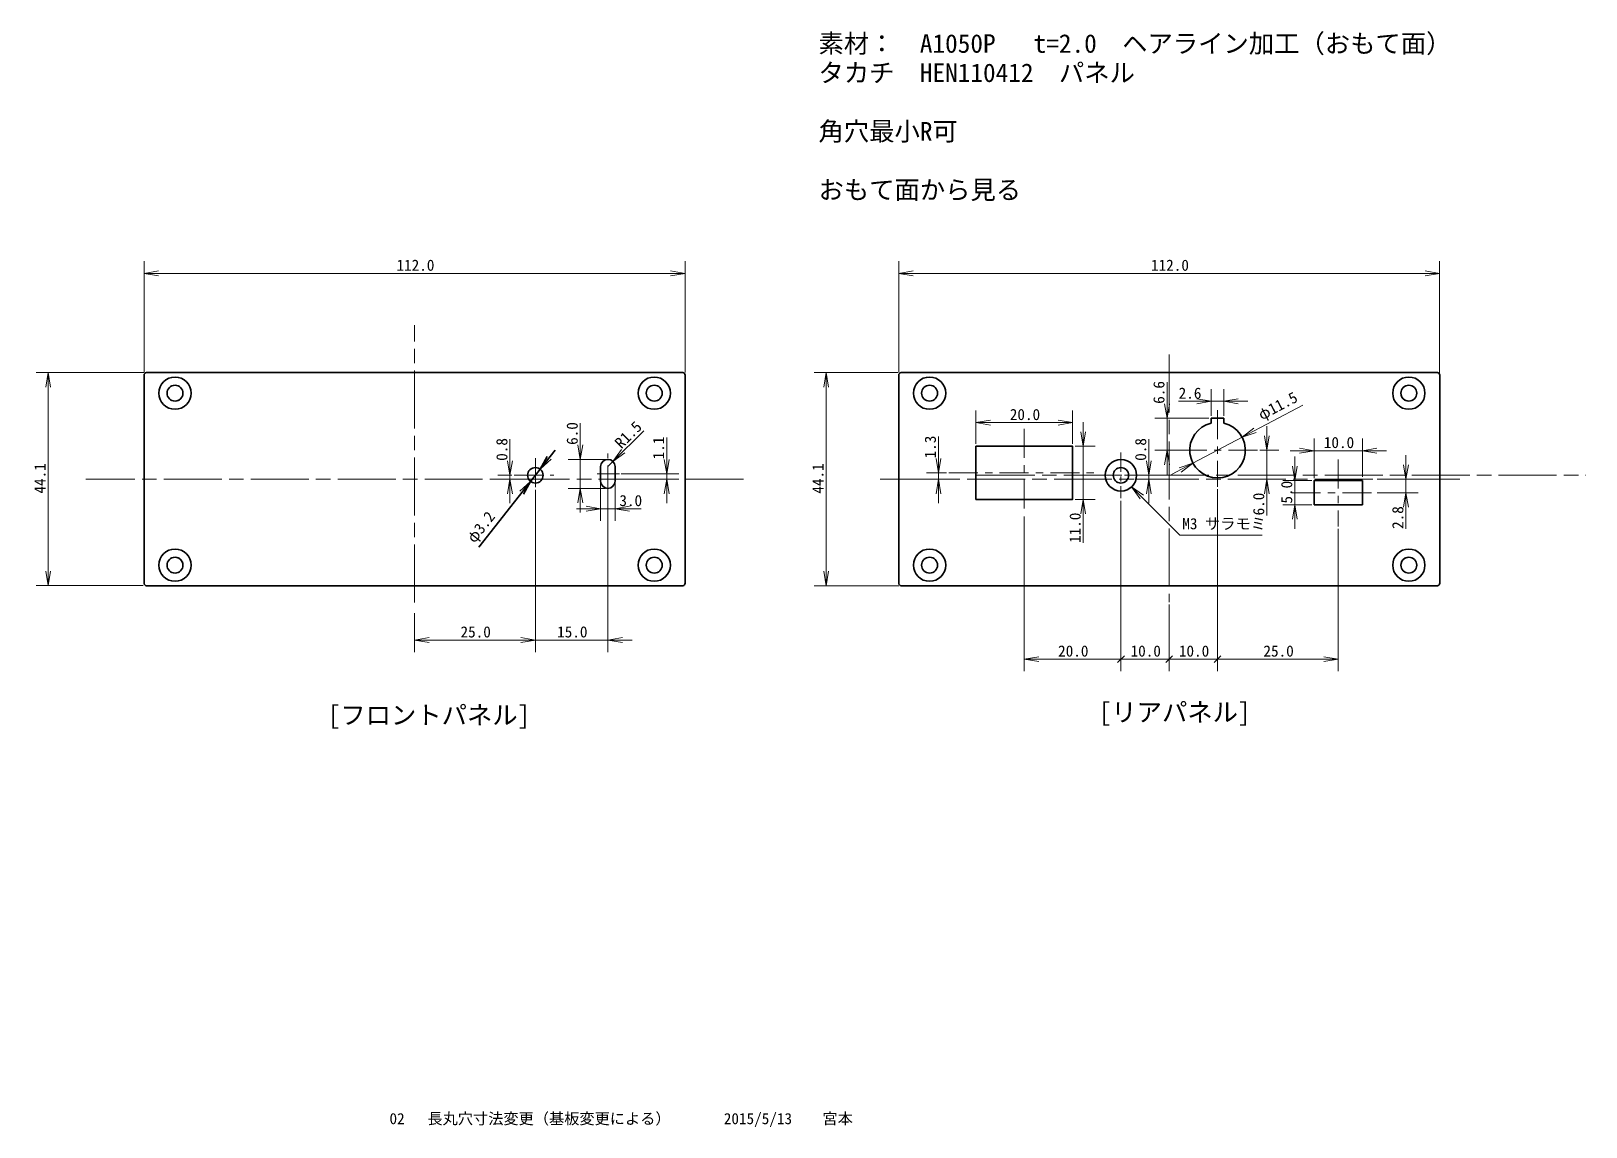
# Model space of a CAD drawing. Extents: x 54 to 376, y 31 to 258.
import ezdxf
from ezdxf.enums import TextEntityAlignment as Align

# ---------------------------------------------------------------- set-up
doc = ezdxf.new("R2010")
doc.units = 0
doc.header["$LTSCALE"] = 0.5
for name, pattern in [('ACAD_ISO08W100', [36, 24, -3, 6, -3]), ('CENTER', [14, 8, -2, 2, -2]), ('CENTERX4', [21, 12, -3, 3, -3])]:
    doc.linetypes.add(name, pattern=pattern)
doc.layers.get('0').update_dxf_attribs({"lineweight": 25})
for name, color, linetype, lineweight in [('AM_CL', 1, 'ACAD_ISO08W100', 18), ('CENTER', 30, 'CENTERX4', 18), ('HOLE', 7, 'Continuous', 35), ('TEXT', 7, 'Continuous', 13), ('パネル', 7, 'Continuous', 35), ('外形', 7, 'Continuous', 35), ('寸法', 7, 'Continuous', 18), ('補助線', 7, 'ACAD_ISO08W100', 13)]:
    doc.layers.add(name, color=color, linetype=linetype, lineweight=lineweight)
doc.styles.add('MS Gothic', font='MS Gothic.ttf', dxfattribs={"bigfont": 'extfont'})
doc.styles.get("Standard").update_dxf_attribs({"font": 'txt.shx', "bigfont": 'extfont'})
doc.dimstyles.get("Standard").update_dxf_attribs({"dimtxt": 0.18, "dimasz": 0.18, "dimexe": 0.18, "dimexo": 0.0625, "dimgap": 0.09, "dimtad": 0, "dimtih": 1, "dimtoh": 1, "dimdec": 4, "dimzin": 0, "dimdsep": 46, "dimtxsty": 'Standard', "dimcen": 0.09, "dimadec": 0, "dimazin": 0, "dimtfac": 1, "dimtdec": 4, "dimtofl": 0, "dimtmove": 0, "dimatfit": 3, "dimfxl": 1, "dimtolj": 1, "dimtzin": 0, "dimarcsym": 0})

# ---------------------------------------------------------------- blocks, each defined once
blk = doc.blocks.new('*D6')
at = {"layer": '外形'}
for p, q in [((159.39, 167.16), (162.48, 171.09)), ((157.41, 164.64), (146.69, 151.01)), ((157.41, 164.64), (159.39, 167.16))]:
    blk.add_line(p, q, dxfattribs=at)
at = {"layer": '外形', "linetype": 'Continuous'}
for points in [[(160.85, 169.82), (159.39, 167.16), (161.64, 169.21)], [(155.95, 161.98), (157.41, 164.64), (155.16, 162.59)]]:
    blk.add_lwpolyline(points, dxfattribs=at)
at = {"layer": '外形', "insert": (146.3, 151.32), "char_height": 2.3074, "width": 8.7457, "attachment_point": 7, "rotation": 51.8174, "line_spacing_factor": 0.75, "style": 'MS Gothic'}
blk.add_mtext('{\\fＭＳ ゴシック|b0|i0;φ3.2}', dxfattribs=at)
blk = doc.blocks.new('_Open')
at = {"color": 0, "linetype": 'ByBlock', "lineweight": -2}
for p, q in [((-1, 0.166667), (0, 0)), ((-1, -0.166667), (0, 0)), ((0, 0), (-1, 0))]:
    blk.add_line(p, q, dxfattribs=at)
blk = doc.blocks.new('*D8')
at = {"layer": '寸法'}
for p, q in [((279.6, 158.54), (279.6, 125.34)), ((289.6, 131.59), (289.6, 125.34)), ((279.6, 127.84), (274.6, 127.84)), ((289.6, 127.84), (279.6, 127.84)), ((289.6, 127.84), (294.6, 127.84))]:
    blk.add_line(p, q, dxfattribs=at)
at = {"layer": '寸法', "linetype": 'Continuous'}
for p, q in [((280.31, 128.55), (278.89, 127.13)), ((288.89, 127.13), (290.31, 128.55))]:
    blk.add_line(p, q, dxfattribs=at)
at = {"layer": '寸法', "insert": (281.6, 128.34), "char_height": 2.3073, "width": 7.268, "attachment_point": 7, "line_spacing_factor": 0.75, "style": 'MS Gothic'}
blk.add_mtext('{\\fＭＳ ゴシック|b0|i0;10.0}', dxfattribs=at)
blk = doc.blocks.new('_Oblique')
at = {"color": 0, "linetype": 'ByBlock', "lineweight": -2}
blk.add_line((-0.5, -0.5), (0.5, 0.5), dxfattribs=at)
blk = doc.blocks.new('*D9')
at = {"layer": '寸法'}
for p, q in [((279.6, 160.65), (279.6, 125.34)), ((259.6, 157.4), (259.6, 125.34)), ((279.6, 127.84), (259.6, 127.84))]:
    blk.add_line(p, q, dxfattribs=at)
at = {"layer": '寸法', "linetype": 'Continuous'}
blk.add_line((280.31, 128.55), (278.89, 127.13), dxfattribs=at)
blk.add_lwpolyline([(262.6, 128.34), (259.6, 127.84), (262.6, 127.34)], dxfattribs=at)
at = {"layer": '寸法', "insert": (266.6, 128.34), "char_height": 2.3073, "width": 7.4661, "attachment_point": 7, "line_spacing_factor": 0.75, "style": 'MS Gothic'}
blk.add_mtext('{\\fＭＳ ゴシック|b0|i0;20.0}', dxfattribs=at)
blk = doc.blocks.new('*D10')
at = {"layer": '寸法'}
for p, q in [((304.68, 173.79), (317.25, 180.45)), ((304.68, 173.79), (294.52, 168.41)), ((294.52, 168.41), (290.1, 166.07))]:
    blk.add_line(p, q, dxfattribs=at)
at = {"layer": '寸法', "linetype": 'Continuous'}
for points in [[(307.1, 175.64), (304.68, 173.79), (307.57, 174.75)], [(292.1, 166.56), (294.52, 168.41), (291.63, 167.45)]]:
    blk.add_lwpolyline(points, dxfattribs=at)
at = {"layer": '寸法', "insert": (309.06, 176.68), "char_height": 2.3072, "width": 10.6814, "attachment_point": 7, "rotation": 27.8973, "line_spacing_factor": 0.75, "style": 'MS Gothic'}
blk.add_mtext('{\\fＭＳ ゴシック|b0|i0;φ11.5}', dxfattribs=at)
blk = doc.blocks.new('*D11')
at = {"layer": '寸法'}
for p, q in [((158.4, 162.4), (158.4, 129.3)), ((133.4, 137.4), (133.4, 129.3)), ((133.4, 131.8), (158.4, 131.8))]:
    blk.add_line(p, q, dxfattribs=at)
at = {"layer": '寸法', "linetype": 'Continuous'}
for points in [[(136.4, 132.3), (133.4, 131.8), (136.4, 131.3)], [(155.4, 131.3), (158.4, 131.8), (155.4, 132.3)]]:
    blk.add_lwpolyline(points, dxfattribs=at)
at = {"layer": '寸法', "insert": (142.9, 132.3), "char_height": 2.3073, "width": 7.4661, "attachment_point": 7, "line_spacing_factor": 0.75, "style": 'MS Gothic'}
blk.add_mtext('{\\fＭＳ ゴシック|b0|i0;25.0}', dxfattribs=at)
blk = doc.blocks.new('*D12')
at = {"layer": '寸法'}
for p, q in [((158.4, 162.9), (158.4, 129.3)), ((173.4, 162.59), (173.4, 129.3)), ((158.4, 131.8), (153.4, 131.8)), ((158.4, 131.8), (173.4, 131.8)), ((173.4, 131.8), (178.4, 131.8))]:
    blk.add_line(p, q, dxfattribs=at)
at = {"layer": '寸法', "linetype": 'Continuous'}
for points in [[(155.4, 131.3), (158.4, 131.8), (155.4, 132.3)], [(176.4, 132.3), (173.4, 131.8), (176.4, 131.3)]]:
    blk.add_lwpolyline(points, dxfattribs=at)
at = {"layer": '寸法', "insert": (162.9, 132.3), "char_height": 2.3073, "width": 7.268, "attachment_point": 7, "line_spacing_factor": 0.75, "style": 'MS Gothic'}
blk.add_mtext('{\\fＭＳ ゴシック|b0|i0;15.0}', dxfattribs=at)
blk = doc.blocks.new('*D13')
at = {"layer": '寸法'}
for p, q in [((77.4, 187.15), (77.4, 210.2)), ((189.4, 187.15), (189.4, 210.2)), ((189.4, 207.7), (77.4, 207.7))]:
    blk.add_line(p, q, dxfattribs=at)
at = {"layer": '寸法', "linetype": 'Continuous'}
for points in [[(80.4, 208.2), (77.4, 207.7), (80.4, 207.2)], [(186.4, 207.2), (189.4, 207.7), (186.4, 208.2)]]:
    blk.add_lwpolyline(points, dxfattribs=at)
at = {"layer": '寸法', "insert": (129.65, 208.2), "char_height": 2.3072, "width": 9.2188, "attachment_point": 7, "line_spacing_factor": 0.75, "style": 'MS Gothic'}
blk.add_mtext('{\\fＭＳ ゴシック|b0|i0;112.0}', dxfattribs=at)
blk = doc.blocks.new('*D14')
at = {"layer": '寸法'}
for p, q in [((77.4, 187.15), (55.04, 187.15)), ((57.54, 187.15), (57.54, 143.09)), ((77.21, 143.09), (55.04, 143.09))]:
    blk.add_line(p, q, dxfattribs=at)
at = {"layer": '寸法', "linetype": 'Continuous'}
for points in [[(58.04, 184.15), (57.54, 187.15), (57.04, 184.15)], [(57.04, 146.09), (57.54, 143.09), (58.04, 146.09)]]:
    blk.add_lwpolyline(points, dxfattribs=at)
at = {"layer": '寸法', "insert": (57.04, 162.12), "char_height": 2.3069, "width": 6.9188, "attachment_point": 7, "rotation": 90, "line_spacing_factor": 0.75, "style": 'MS Gothic'}
blk.add_mtext('{\\fＭＳ ゴシック|b0|i0;44.1}', dxfattribs=at)
blk = doc.blocks.new('*D15')
at = {"layer": '寸法'}
for p, q in [((233.41, 187.15), (216.08, 187.15)), ((218.58, 187.15), (218.58, 143.05)), ((233.6, 143.05), (216.08, 143.05))]:
    blk.add_line(p, q, dxfattribs=at)
at = {"layer": '寸法', "linetype": 'Continuous'}
for points in [[(219.08, 184.15), (218.58, 187.15), (218.08, 184.15)], [(218.08, 146.05), (218.58, 143.05), (219.08, 146.05)]]:
    blk.add_lwpolyline(points, dxfattribs=at)
at = {"layer": '寸法', "insert": (218.08, 162.1), "char_height": 2.3069, "width": 6.9188, "attachment_point": 7, "rotation": 90, "line_spacing_factor": 0.75, "style": 'MS Gothic'}
blk.add_mtext('{\\fＭＳ ゴシック|b0|i0;44.1}', dxfattribs=at)
blk = doc.blocks.new('*D16')
at = {"layer": '寸法'}
for p, q in [((233.6, 187.15), (233.6, 210.2)), ((345.56, 186.96), (345.56, 210.2)), ((233.6, 207.7), (345.56, 207.7))]:
    blk.add_line(p, q, dxfattribs=at)
at = {"layer": '寸法', "linetype": 'Continuous'}
for points in [[(236.6, 208.2), (233.6, 207.7), (236.6, 207.2)], [(342.56, 207.2), (345.56, 207.7), (342.56, 208.2)]]:
    blk.add_lwpolyline(points, dxfattribs=at)
at = {"layer": '寸法', "insert": (285.83, 208.2), "char_height": 2.3072, "width": 9.2188, "attachment_point": 7, "line_spacing_factor": 0.75, "style": 'MS Gothic'}
blk.add_mtext('{\\fＭＳ ゴシック|b0|i0;112.0}', dxfattribs=at)
blk = doc.blocks.new('*D17')
at = {"layer": '寸法'}
for p, q in [((299.6, 160.56), (299.6, 125.34)), ((289.6, 139.15), (289.6, 125.34)), ((289.6, 127.84), (284.6, 127.84)), ((289.6, 127.84), (299.6, 127.84)), ((299.6, 127.84), (304.6, 127.84))]:
    blk.add_line(p, q, dxfattribs=at)
at = {"layer": '寸法', "linetype": 'Continuous'}
for p, q in [((290.31, 128.55), (288.89, 127.13)), ((298.89, 127.13), (300.31, 128.55))]:
    blk.add_line(p, q, dxfattribs=at)
at = {"layer": '寸法', "insert": (291.6, 128.34), "char_height": 2.3073, "width": 7.268, "attachment_point": 7, "line_spacing_factor": 0.75, "style": 'MS Gothic'}
blk.add_mtext('{\\fＭＳ ゴシック|b0|i0;10.0}', dxfattribs=at)
blk = doc.blocks.new('*D18')
at = {"layer": '寸法'}
for p, q in [((299.6, 163.02), (299.6, 125.34)), ((324.6, 154.79), (324.6, 125.34)), ((299.6, 127.84), (324.6, 127.84))]:
    blk.add_line(p, q, dxfattribs=at)
at = {"layer": '寸法', "linetype": 'Continuous'}
blk.add_line((298.89, 127.13), (300.31, 128.55), dxfattribs=at)
blk.add_lwpolyline([(321.6, 127.34), (324.6, 127.84), (321.6, 128.34)], dxfattribs=at)
at = {"layer": '寸法', "insert": (309.1, 128.34), "char_height": 2.3073, "width": 7.4661, "attachment_point": 7, "line_spacing_factor": 0.75, "style": 'MS Gothic'}
blk.add_mtext('{\\fＭＳ ゴシック|b0|i0;25.0}', dxfattribs=at)
blk = doc.blocks.new('*D19')
at = {"layer": '寸法'}
for p, q in [((167.7, 169.2), (167.7, 176.7)), ((172.9, 169.2), (165.2, 169.2)), ((167.7, 169.2), (167.7, 163.2)), ((172.9, 163.2), (165.2, 163.2)), ((167.7, 163.2), (167.7, 158.2))]:
    blk.add_line(p, q, dxfattribs=at)
at = {"layer": '寸法', "linetype": 'Continuous'}
for points in [[(167.2, 172.2), (167.7, 169.2), (168.2, 172.2)], [(168.2, 160.2), (167.7, 163.2), (167.2, 160.2)]]:
    blk.add_lwpolyline(points, dxfattribs=at)
at = {"layer": '寸法', "insert": (167.2, 172.2), "char_height": 2.3073, "width": 5.4852, "attachment_point": 7, "rotation": 90, "line_spacing_factor": 0.75, "style": 'MS Gothic'}
blk.add_mtext('{\\fＭＳ ゴシック|b0|i0;6.0}', dxfattribs=at)
blk = doc.blocks.new('*D20')
at = {"layer": '寸法'}
for q in [(180.82, 175.12), (173.4, 167.7)]:
    blk.add_line((174.46, 168.76), q, dxfattribs=at)
at = {"layer": '寸法', "linetype": 'Continuous'}
blk.add_lwpolyline([(176.23, 171.24), (174.46, 168.76), (176.94, 170.53)], dxfattribs=at)
at = {"layer": '寸法', "insert": (176.23, 171.24), "char_height": 2.3076, "width": 7.3891, "attachment_point": 7, "rotation": 45, "line_spacing_factor": 0.75, "style": 'MS Gothic'}
blk.add_mtext('{\\fＭＳ ゴシック|b0|i0;R1.5}', dxfattribs=at)
blk = doc.blocks.new('*D21')
at = {"layer": '寸法'}
for p, q in [((171.9, 164.7), (171.9, 156.48)), ((174.9, 164.8), (174.9, 156.48)), ((171.9, 158.98), (166.9, 158.98)), ((171.9, 158.98), (174.9, 158.98)), ((174.9, 158.98), (180.28, 158.98))]:
    blk.add_line(p, q, dxfattribs=at)
at = {"layer": '寸法', "linetype": 'Continuous'}
for points in [[(168.9, 158.48), (171.9, 158.98), (168.9, 159.48)], [(177.9, 159.48), (174.9, 158.98), (177.9, 158.48)]]:
    blk.add_lwpolyline(points, dxfattribs=at)
at = {"layer": '寸法', "insert": (175.78, 159.48), "char_height": 2.3076, "width": 5.5304, "attachment_point": 7, "line_spacing_factor": 0.75, "style": 'MS Gothic'}
blk.add_mtext('{\\fＭＳ ゴシック|b0|i0;3.0}', dxfattribs=at)
blk = doc.blocks.new('*D22')
at = {"layer": '寸法'}
for p, q in [((185.58, 166.2), (185.58, 173.7)), ((176.12, 166.2), (188.08, 166.2)), ((176.12, 165.1), (188.08, 165.1)), ((185.58, 166.2), (185.58, 165.1)), ((185.58, 165.1), (185.58, 160.1))]:
    blk.add_line(p, q, dxfattribs=at)
at = {"layer": '寸法', "linetype": 'Continuous'}
for points in [[(185.08, 169.2), (185.58, 166.2), (186.08, 169.2)], [(186.08, 162.1), (185.58, 165.1), (185.08, 162.1)]]:
    blk.add_lwpolyline(points, dxfattribs=at)
at = {"layer": '寸法', "insert": (185.08, 169.2), "char_height": 2.307, "width": 4.7088, "attachment_point": 7, "rotation": 90, "line_spacing_factor": 0.75, "style": 'MS Gothic'}
blk.add_mtext('{\\fＭＳ ゴシック|b0|i0;1.1}', dxfattribs=at)
blk = doc.blocks.new('*D23')
at = {"layer": '寸法'}
for p, q in [((153.14, 165.9), (153.14, 173.4)), ((153.49, 165.9), (150.64, 165.9)), ((153.49, 165.1), (150.64, 165.1)), ((153.14, 165.9), (153.14, 165.1)), ((153.14, 165.1), (153.14, 160.1))]:
    blk.add_line(p, q, dxfattribs=at)
at = {"layer": '寸法', "linetype": 'Continuous'}
for points in [[(152.64, 168.9), (153.14, 165.9), (153.64, 168.9)], [(153.64, 162.1), (153.14, 165.1), (152.64, 162.1)]]:
    blk.add_lwpolyline(points, dxfattribs=at)
at = {"layer": '寸法', "insert": (152.64, 168.9), "char_height": 2.3074, "width": 5.5309, "attachment_point": 7, "rotation": 90, "line_spacing_factor": 0.75, "style": 'MS Gothic'}
blk.add_mtext('{\\fＭＳ ゴシック|b0|i0;0.8}', dxfattribs=at)
blk = doc.blocks.new('*D24')
at = {"layer": '寸法'}
for p, q in [((285.37, 165.9), (285.37, 173.4)), ((282.475, 165.9), (287.87, 165.9)), ((282.475, 165.1), (287.87, 165.1)), ((285.37, 165.1), (285.37, 165.9)), ((285.37, 165.1), (285.37, 160.1))]:
    blk.add_line(p, q, dxfattribs=at)
at = {"layer": '寸法', "linetype": 'Continuous'}
for points in [[(284.87, 168.9), (285.37, 165.9), (285.87, 168.9)], [(285.87, 162.1), (285.37, 165.1), (284.87, 162.1)]]:
    blk.add_lwpolyline(points, dxfattribs=at)
at = {"layer": '寸法', "insert": (284.87, 168.9), "char_height": 2.30735, "width": 5.53089, "attachment_point": 7, "rotation": 90, "line_spacing_factor": 0.75, "style": 'MS Gothic'}
blk.add_mtext('{\\fＭＳ ゴシック|b0|i0;0.8}', dxfattribs=at)
blk = doc.blocks.new('*D25')
at = {"layer": '寸法'}
for p, q in [((249.6, 172.4), (249.6, 179.3)), ((269.6, 172.4), (269.6, 179.3)), ((249.6, 176.8), (269.6, 176.8))]:
    blk.add_line(p, q, dxfattribs=at)
at = {"layer": '寸法', "linetype": 'Continuous'}
for points in [[(252.6, 177.3), (249.6, 176.8), (252.6, 176.3)], [(266.6, 176.3), (269.6, 176.8), (266.6, 177.3)]]:
    blk.add_lwpolyline(points, dxfattribs=at)
at = {"layer": '寸法', "insert": (256.6, 177.3), "char_height": 2.3073, "width": 7.4661, "attachment_point": 7, "line_spacing_factor": 0.75, "style": 'MS Gothic'}
blk.add_mtext('{\\fＭＳ ゴシック|b0|i0;20.0}', dxfattribs=at)
blk = doc.blocks.new('*D26')
at = {"layer": '寸法'}
for p, q in [((271.8, 171.9), (271.8, 176.9)), ((270.1, 171.9), (274.3, 171.9)), ((271.8, 171.9), (271.8, 160.9)), ((270.1, 160.9), (274.3, 160.9)), ((271.8, 160.9), (271.8, 151.9))]:
    blk.add_line(p, q, dxfattribs=at)
at = {"layer": '寸法', "linetype": 'Continuous'}
for points in [[(271.3, 174.9), (271.8, 171.9), (272.3, 174.9)], [(272.3, 157.9), (271.8, 160.9), (271.3, 157.9)]]:
    blk.add_lwpolyline(points, dxfattribs=at)
at = {"layer": '寸法', "insert": (271.3, 151.9), "char_height": 2.3073, "width": 7.268, "attachment_point": 7, "rotation": 90, "line_spacing_factor": 0.75, "style": 'MS Gothic'}
blk.add_mtext('{\\fＭＳ ゴシック|b0|i0;11.0}', dxfattribs=at)
blk = doc.blocks.new('*D27')
at = {"layer": '寸法'}
for p, q in [((309.8, 171.1), (309.8, 176.1)), ((308.37, 171.1), (312.3, 171.1)), ((309.8, 171.1), (309.8, 165.1)), ((308.37, 165.1), (312.3, 165.1)), ((309.8, 165.1), (309.8, 157.6))]:
    blk.add_line(p, q, dxfattribs=at)
at = {"layer": '寸法', "linetype": 'Continuous'}
for points in [[(309.3, 174.1), (309.8, 171.1), (310.3, 174.1)], [(310.3, 162.1), (309.8, 165.1), (309.3, 162.1)]]:
    blk.add_lwpolyline(points, dxfattribs=at)
at = {"layer": '寸法', "insert": (309.3, 157.6), "char_height": 2.3073, "width": 5.4852, "attachment_point": 7, "rotation": 90, "line_spacing_factor": 0.75, "style": 'MS Gothic'}
blk.add_mtext('{\\fＭＳ ゴシック|b0|i0;6.0}', dxfattribs=at)
blk = doc.blocks.new('*D28')
at = {"layer": '寸法'}
for p, q in [((338.6, 165.1), (338.6, 170.1)), ((332.63, 165.1), (341.1, 165.1)), ((338.6, 162.3), (338.6, 165.1)), ((332.63, 162.3), (341.1, 162.3)), ((338.6, 162.3), (338.6, 154.8))]:
    blk.add_line(p, q, dxfattribs=at)
at = {"layer": '寸法', "linetype": 'Continuous'}
for points in [[(338.1, 168.1), (338.6, 165.1), (339.1, 168.1)], [(339.1, 159.3), (338.6, 162.3), (338.1, 159.3)]]:
    blk.add_lwpolyline(points, dxfattribs=at)
at = {"layer": '寸法', "insert": (338.1, 154.8), "char_height": 2.3075, "width": 5.4696, "attachment_point": 7, "rotation": 90, "line_spacing_factor": 0.75, "style": 'MS Gothic'}
blk.add_mtext('{\\fＭＳ ゴシック|b0|i0;2.8}', dxfattribs=at)
blk = doc.blocks.new('*D29')
at = {"layer": '寸法'}
for p, q in [((319.6, 171), (314.6, 171)), ((319.6, 165.3), (319.6, 173.5)), ((319.6, 171), (329.6, 171)), ((329.6, 165.6), (329.6, 173.5)), ((329.6, 171), (334.6, 171))]:
    blk.add_line(p, q, dxfattribs=at)
at = {"layer": '寸法', "linetype": 'Continuous'}
for points in [[(316.6, 170.5), (319.6, 171), (316.6, 171.5)], [(332.6, 171.5), (329.6, 171), (332.6, 170.5)]]:
    blk.add_lwpolyline(points, dxfattribs=at)
at = {"layer": '寸法', "insert": (321.6, 171.5), "char_height": 2.3073, "width": 7.268, "attachment_point": 7, "line_spacing_factor": 0.75, "style": 'MS Gothic'}
blk.add_mtext('{\\fＭＳ ゴシック|b0|i0;10.0}', dxfattribs=at)
blk = doc.blocks.new('*D30')
at = {"layer": '寸法'}
for p, q in [((315.6, 164.8), (315.6, 169.8)), ((319.1, 164.8), (313.1, 164.8)), ((315.6, 159.8), (315.6, 164.8)), ((319.1, 159.8), (313.1, 159.8)), ((315.6, 159.8), (315.6, 154.8))]:
    blk.add_line(p, q, dxfattribs=at)
at = {"layer": '寸法', "linetype": 'Continuous'}
for points in [[(315.1, 167.8), (315.6, 164.8), (316.1, 167.8)], [(316.1, 156.8), (315.6, 159.8), (315.1, 156.8)]]:
    blk.add_lwpolyline(points, dxfattribs=at)
at = {"layer": '寸法', "insert": (315.1, 160.05), "char_height": 2.3076, "width": 5.5304, "attachment_point": 7, "rotation": 90, "line_spacing_factor": 0.75, "style": 'MS Gothic'}
blk.add_mtext('{\\fＭＳ ゴシック|b0|i0;5.0}', dxfattribs=at)
blk = doc.blocks.new('*D31')
at = {"layer": '寸法'}
for p, q in [((298.3, 178.2), (298.3, 183.72)), ((300.9, 178.2), (300.9, 183.72)), ((298.3, 181.22), (291.55, 181.22)), ((298.3, 181.22), (300.9, 181.22)), ((300.9, 181.22), (305.9, 181.22))]:
    blk.add_line(p, q, dxfattribs=at)
at = {"layer": '寸法', "linetype": 'Continuous'}
for points in [[(295.3, 180.72), (298.3, 181.22), (295.3, 181.72)], [(303.9, 181.72), (300.9, 181.22), (303.9, 180.72)]]:
    blk.add_lwpolyline(points, dxfattribs=at)
at = {"layer": '寸法', "insert": (291.55, 181.72), "char_height": 2.3075, "width": 5.4545, "attachment_point": 7, "line_spacing_factor": 0.75, "style": 'MS Gothic'}
blk.add_mtext('{\\fＭＳ ゴシック|b0|i0;2.6}', dxfattribs=at)
blk = doc.blocks.new('*D32')
at = {"layer": '寸法'}
for p, q in [((289.15, 177.7), (289.15, 185.2)), ((297.8, 177.7), (286.65, 177.7)), ((289.15, 177.7), (289.15, 171.1)), ((292.5, 171.1), (286.65, 171.1)), ((289.15, 171.1), (289.15, 166.1))]:
    blk.add_line(p, q, dxfattribs=at)
at = {"layer": '寸法', "linetype": 'Continuous'}
for points in [[(288.65, 180.7), (289.15, 177.7), (289.65, 180.7)], [(289.65, 168.1), (289.15, 171.1), (288.65, 168.1)]]:
    blk.add_lwpolyline(points, dxfattribs=at)
at = {"layer": '寸法', "insert": (288.65, 180.7), "char_height": 2.3073, "width": 5.4243, "attachment_point": 7, "rotation": 90, "line_spacing_factor": 0.75, "style": 'MS Gothic'}
blk.add_mtext('{\\fＭＳ ゴシック|b0|i0;6.6}', dxfattribs=at)
blk = doc.blocks.new('*D33')
at = {"layer": '寸法'}
for p, q in [((241.83, 166.4), (241.83, 173.9)), ((243.5, 166.4), (239.33, 166.4)), ((245.86, 165.1), (239.33, 165.1)), ((241.83, 165.1), (241.83, 166.4)), ((241.83, 165.1), (241.83, 160.1))]:
    blk.add_line(p, q, dxfattribs=at)
at = {"layer": '寸法', "linetype": 'Continuous'}
for points in [[(241.33, 169.4), (241.83, 166.4), (242.33, 169.4)], [(242.33, 162.1), (241.83, 165.1), (241.33, 162.1)]]:
    blk.add_lwpolyline(points, dxfattribs=at)
at = {"layer": '寸法', "insert": (241.33, 169.4), "char_height": 2.308, "width": 5.24, "attachment_point": 7, "rotation": 90, "line_spacing_factor": 0.75, "style": 'MS Gothic'}
blk.add_mtext('{\\fＭＳ ゴシック|b0|i0;1.3}', dxfattribs=at)

msp = doc.modelspace()

# ---------------------------------------------------------------- linework, layer by layer
at = {"layer": 'AM_CL'}
for p, q in [((133.4, 139.58), (133.4, 196.95)), ((289.6, 190.9), (289.6, 139.65)), ((201.48, 165.1), (65.32, 165.1)), ((349.75, 165.1), (229.45, 165.1))]:
    msp.add_line(p, q, dxfattribs=at)
at = {"layer": 'CENTER'}
for p, q in [((299.6, 179.37), (299.6, 163.52)), ((259.6, 175.5), (259.6, 157.9)), ((307.87, 171.1), (292.01, 171.1)), ((158.4, 169.44), (158.4, 163.4)), ((173.4, 161.96), (173.4, 170.41)), ((324.6, 169.14), (324.6, 155.29)), ((153.99, 165.9), (162.23, 165.9)), ((171.18, 166.2), (175.84, 166.2)), ((244, 166.4), (274.9, 166.4)), ((314.94, 162.3), (332.13, 162.3))]:
    msp.add_line(p, q, dxfattribs=at)
at = {"layer": 'CENTER', "linetype": 'CENTER'}
for p, q in [((279.6, 170.65), (279.6, 161.15)), ((284.35, 165.9), (274.85, 165.9))]:
    msp.add_line(p, q, dxfattribs=at)
at = {"layer": 'HOLE'}
for p, q in [((298.3, 177.7), (300.9, 177.7)), ((298.3, 177.7), (298.3, 176.7)), ((300.9, 177.7), (300.9, 176.7)), ((171.9, 164.7), (171.9, 167.7)), ((174.9, 164.7), (174.9, 167.7))]:
    msp.add_line(p, q, dxfattribs=at)
for points in [[(249.6, 160.9), (269.6, 160.9), (269.6, 171.9), (249.6, 171.9), (249.6, 160.9)], [(319.6, 159.8), (329.6, 159.8), (329.6, 164.8), (319.6, 164.8), (319.6, 159.8)]]:
    msp.add_lwpolyline(points, close=True, dxfattribs=at)
for centre in [(158.4, 165.9), (279.6, 165.9)]:
    msp.add_circle(centre, 1.6, dxfattribs=at)
for centre, radius, start, end in [((299.6, 171.1), 5.75, 103.0668, 76.9332), ((173.4, 167.7), 1.5, 0, 180), ((173.4, 164.7), 1.5, 180, 0)]:
    msp.add_arc(centre, radius, start, end, dxfattribs=at)
at = {"layer": 'パネル'}
for p, q in [((77.9, 187.15), (188.9, 187.15)), ((345.1, 187.15), (234.1, 187.15)), ((77.4, 186.65), (77.4, 143.55)), ((189.4, 186.65), (189.4, 143.55)), ((233.6, 186.65), (233.6, 143.55)), ((345.6, 186.65), (345.6, 143.55)), ((77.9, 143.05), (188.9, 143.05)), ((345.1, 143.05), (234.1, 143.05))]:
    msp.add_line(p, q, dxfattribs=at)
for centre, radius in [((83.8, 182.9), 3.34), ((83.8, 182.9), 1.65), ((183, 182.9), 3.34), ((183, 182.9), 1.65), ((240, 182.9), 3.34), ((240, 182.9), 1.65), ((339.2, 182.9), 3.34), ((339.2, 182.9), 1.65), ((83.8, 147.3), 3.34), ((83.8, 147.3), 1.65), ((183, 147.3), 3.34), ((183, 147.3), 1.65), ((240, 147.3), 3.34), ((240, 147.3), 1.65), ((339.2, 147.3), 3.34), ((339.2, 147.3), 1.65)]:
    msp.add_circle(centre, radius, dxfattribs=at)
for centre, radius, start, end in [((77.9, 186.65), 0.5, 90, 180), ((188.9, 186.65), 0.5, 0, 90), ((234.1, 186.65), 0.5, 90, 180), ((345.1, 186.65), 0.5, 0, 90), ((83.8, 182.9), 1.65, 283.2873, 346.7127), ((339.2, 182.9), 1.65, 193.2873, 256.7127), ((83.8, 147.3), 1.65, 13.2873, 76.7127), ((339.2, 147.3), 1.65, 103.2873, 166.7127), ((77.9, 143.55), 0.5, 180, 270), ((188.9, 143.55), 0.5, 270, 0), ((188.9, 143.55), 0.5, 270, 0), ((234.1, 143.55), 0.5, 180, 270), ((234.1, 143.55), 0.5, 180, 270), ((345.1, 143.55), 0.5, 270, 0)]:
    msp.add_arc(centre, radius, start, end, dxfattribs=at)
at = {"layer": '外形'}
msp.add_circle((279.6, 165.9), 3.25, dxfattribs=at)
at = {"layer": '寸法'}
msp.add_line((291.81, 153.54), (308.81, 153.54), dxfattribs=at)
at = {"layer": '寸法', "linetype": 'Continuous'}
msp.add_lwpolyline([(284.29, 161.76), (281.82, 163.52), (283.59, 161.05)], dxfattribs=at)
at = {"layer": '寸法'}
msp.add_lwpolyline([(281.82, 163.52), (291.81, 153.54)], dxfattribs=at)
at = {"layer": '補助線'}
msp.add_line((249.79, 165.9), (375.85, 165.9), dxfattribs=at)

# ---------------------------------------------------------------- texts
at = {"layer": 'TEXT', "insert": (217, 257.2), "char_height": 3.8447, "width": 157.7843, "attachment_point": 1, "line_spacing_factor": 0.945071, "style": 'MS Gothic'}
msp.add_mtext('{\\fＭＳ ゴシック|b0|i0;素材：\u3000A1050P \u3000t=2.0\u3000ヘアライン加工（おもて面）\\Pタカチ\u3000HEN110412\u3000パネル\\P\\P角穴最小R可\\P\\Pおもて面から見る}', dxfattribs=at)
at = {"layer": '寸法', "style": 'MS Gothic'}
msp.add_text('M3 サラモミ', height=2.307, dxfattribs=at).set_placement((292.31, 154.04), align=Align.BOTTOM_LEFT)
for s, height, p in [('[リアパネル]', 3.845, (275, 118.8)), ('[フロントパネル]', 3.845, (115.4, 118.2)), ('02   長丸穴寸法変更（基板変更による）\u3000\u3000\u3000 2015/5/13\u3000\u3000宮本', 2.3069, (128.2, 33.9))]:
    msp.add_text(s, height=height, dxfattribs=at).set_placement(p, align=Align.TOP_LEFT)

# ---------------------------------------------------------------- dimensions: what is measured, and where the dimension line sits
at = {"layer": '外形'}
dim = msp.add_diameter_dim_2p(p1=(159.39, 167.16), p2=(157.41, 164.64), dimstyle='Standard', override={"dimtxt": 2.307384, "dimasz": 3, "dimgap": 0.5, "dimtad": 1, "dimtih": 0, "dimtoh": 0, "dimdec": 1, "dimzin": 1, "dimtxsty": 'MS Gothic', "dimblk": 'Open', "dimtfac": 0.5, "dimtdec": 2, "dimtix": 1, "dimtofl": 1, "dimatfit": 1, "dimtolj": 0, "dimtzin": 3}, dxfattribs=at)
dim.commit()
dim.dimension.update_dxf_attribs({"geometry": '*D6', "text_midpoint": (147.44, 155.2), "dimtype": 163})
at = {"layer": '寸法'}
for base, p1, p2, override, picture, middle in [((77.4, 207.7), (189.4, 186.65), (77.4, 186.65), {"dimtxt": 2.307202, "dimasz": 3, "dimexe": 2.5, "dimexo": 0.5, "dimgap": 0.5, "dimtad": 1, "dimtih": 0, "dimtoh": 0, "dimdec": 1, "dimzin": 1, "dimtxsty": 'MS Gothic', "dimblk": 'Open', "dimtfac": 0.5, "dimtdec": 2, "dimtix": 1, "dimtofl": 1, "dimatfit": 1, "dimtolj": 0, "dimtzin": 3}, '*D13', (133.4, 209.7)), ((345.56, 207.7), (233.6, 186.65), (345.56, 186.46), {"dimtxt": 2.307202, "dimasz": 3, "dimexe": 2.5, "dimexo": 0.5, "dimgap": 0.5, "dimtad": 1, "dimtih": 0, "dimtoh": 0, "dimdec": 1, "dimzin": 1, "dimtxsty": 'MS Gothic', "dimblk": 'Open', "dimtfac": 0.5, "dimtdec": 2, "dimtix": 1, "dimtofl": 1, "dimatfit": 1, "dimtolj": 0, "dimtzin": 3}, '*D16', (289.58, 209.7)), ((300.9, 181.22), (298.3, 177.7), (300.9, 177.7), {"dimtxt": 2.307462, "dimasz": 3, "dimexe": 2.5, "dimexo": 0.5, "dimgap": 0.5, "dimtad": 1, "dimtih": 0, "dimtoh": 0, "dimdec": 1, "dimzin": 1, "dimtxsty": 'MS Gothic', "dimblk": 'Open', "dimtfac": 0.5, "dimtdec": 2, "dimtix": 1, "dimtofl": 1, "dimatfit": 1, "dimtolj": 0, "dimtzin": 3}, '*D31', (293.8, 183.22)), ((269.6, 176.8), (249.6, 171.9), (269.6, 171.9), {"dimtxt": 2.307305, "dimasz": 3, "dimexe": 2.5, "dimexo": 0.5, "dimgap": 0.5, "dimtad": 1, "dimtih": 0, "dimtoh": 0, "dimdec": 1, "dimzin": 1, "dimtxsty": 'MS Gothic', "dimblk": 'Open', "dimtfac": 0.5, "dimtdec": 2, "dimtix": 1, "dimtofl": 1, "dimatfit": 1, "dimtolj": 0, "dimtzin": 3}, '*D25', (259.6, 178.8)), ((329.6, 171), (319.6, 164.8), (329.6, 165.1), {"dimtxt": 2.307303, "dimasz": 3, "dimexe": 2.5, "dimexo": 0.5, "dimgap": 0.5, "dimtad": 1, "dimtih": 0, "dimtoh": 0, "dimdec": 1, "dimzin": 1, "dimtxsty": 'MS Gothic', "dimblk": 'Open', "dimtfac": 0.5, "dimtdec": 2, "dimtix": 1, "dimtofl": 1, "dimatfit": 1, "dimtolj": 0, "dimtzin": 3}, '*D29', (324.6, 173)), ((174.9, 158.98), (171.9, 165.2), (174.9, 165.3), {"dimtxt": 2.30757, "dimasz": 3, "dimexe": 2.5, "dimexo": 0.5, "dimgap": 0.5, "dimtad": 1, "dimtih": 0, "dimtoh": 0, "dimdec": 1, "dimzin": 1, "dimtxsty": 'MS Gothic', "dimblk": 'Open', "dimtfac": 0.5, "dimtdec": 2, "dimtix": 1, "dimtofl": 1, "dimatfit": 1, "dimtolj": 0, "dimtzin": 3}, '*D21', (178.03, 160.98)), ((158.4, 131.8), (133.4, 137.9), (158.4, 162.9), {"dimtxt": 2.307305, "dimasz": 3, "dimexe": 2.5, "dimexo": 0.5, "dimgap": 0.5, "dimtad": 1, "dimtih": 0, "dimtoh": 0, "dimdec": 1, "dimzin": 1, "dimtxsty": 'MS Gothic', "dimblk": 'Open', "dimtfac": 0.5, "dimtdec": 2, "dimtix": 1, "dimtofl": 1, "dimatfit": 1, "dimtolj": 0, "dimtzin": 3}, '*D11', (145.9, 133.8)), ((173.4, 131.8), (158.4, 163.4), (173.4, 163.09), {"dimtxt": 2.307303, "dimasz": 3, "dimexe": 2.5, "dimexo": 0.5, "dimgap": 0.5, "dimtad": 1, "dimtih": 0, "dimtoh": 0, "dimdec": 1, "dimzin": 1, "dimtxsty": 'MS Gothic', "dimblk": 'Open', "dimtfac": 0.5, "dimtdec": 2, "dimtix": 1, "dimtofl": 1, "dimatfit": 1, "dimtolj": 0, "dimtzin": 3}, '*D12', (165.9, 133.8)), ((259.6, 127.84), (279.6, 161.15), (259.6, 157.9), {"dimtxt": 2.307305, "dimasz": 1.428571, "dimexe": 2.5, "dimexo": 0.5, "dimgap": 0.5, "dimtad": 1, "dimtih": 0, "dimtoh": 0, "dimdec": 1, "dimzin": 1, "dimtxsty": 'MS Gothic', "dimblk1": 'Oblique', "dimblk2": 'Open', "dimsah": 1, "dimtfac": 0.5, "dimtdec": 2, "dimtix": 1, "dimtofl": 1, "dimatfit": 1, "dimtolj": 0, "dimtzin": 3}, '*D9', (269.6, 129.84)), ((299.6, 127.84), (289.6, 139.65), (299.6, 161.06), {"dimtxt": 2.307303, "dimasz": 1.428571, "dimexe": 2.5, "dimexo": 0.5, "dimgap": 0.5, "dimtad": 1, "dimtih": 0, "dimtoh": 0, "dimdec": 1, "dimzin": 1, "dimtxsty": 'MS Gothic', "dimblk": 'Oblique', "dimtfac": 0.5, "dimtdec": 2, "dimtix": 1, "dimtofl": 1, "dimatfit": 1, "dimtolj": 0, "dimtzin": 3}, '*D17', (294.6, 129.84)), ((324.6, 127.84), (299.6, 163.52), (324.6, 155.29), {"dimtxt": 2.307305, "dimasz": 1.428571, "dimexe": 2.5, "dimexo": 0.5, "dimgap": 0.5, "dimtad": 1, "dimtih": 0, "dimtoh": 0, "dimdec": 1, "dimzin": 1, "dimtxsty": 'MS Gothic', "dimblk1": 'Oblique', "dimblk2": 'Open', "dimsah": 1, "dimtfac": 0.5, "dimtdec": 2, "dimtix": 1, "dimtofl": 1, "dimatfit": 1, "dimtolj": 0, "dimtzin": 3}, '*D18', (312.1, 129.84)), ((279.6, 127.84), (289.6, 132.09), (279.6, 159.04), {"dimtxt": 2.307303, "dimasz": 1.428571, "dimexe": 2.5, "dimexo": 0.5, "dimgap": 0.5, "dimtad": 1, "dimtih": 0, "dimtoh": 0, "dimdec": 1, "dimzin": 1, "dimtxsty": 'MS Gothic', "dimblk": 'Oblique', "dimtfac": 0.5, "dimtdec": 2, "dimtix": 1, "dimtofl": 1, "dimatfit": 1, "dimtolj": 0, "dimtzin": 3}, '*D8', (284.6, 129.84))]:
    dim = msp.add_linear_dim(base=base, p1=p1, p2=p2, dimstyle='Standard', override=override, dxfattribs=at)
    dim.commit()
    dim.dimension.update_dxf_attribs({"geometry": picture, "text_midpoint": middle})
for base, p1, p2, angle, override, picture, middle in [((57.54, 143.09), (77.9, 187.15), (77.71, 143.09), 90, {"dimtxt": 2.306889, "dimasz": 3, "dimexe": 2.5, "dimexo": 0.5, "dimgap": 0.5, "dimtad": 1, "dimtih": 0, "dimtoh": 0, "dimdec": 1, "dimzin": 1, "dimtxsty": 'MS Gothic', "dimblk": 'Open', "dimtfac": 0.5, "dimtdec": 2, "dimtix": 1, "dimtofl": 1, "dimatfit": 1, "dimtolj": 0, "dimtzin": 3}, '*D14', (55.54, 165.12)), ((218.58, 143.05), (233.91, 187.15), (234.1, 143.05), 90, {"dimtxt": 2.306889, "dimasz": 3, "dimexe": 2.5, "dimexo": 0.5, "dimgap": 0.5, "dimtad": 1, "dimtih": 0, "dimtoh": 0, "dimdec": 1, "dimzin": 1, "dimtxsty": 'MS Gothic', "dimblk": 'Open', "dimtfac": 0.5, "dimtdec": 2, "dimtix": 1, "dimtofl": 1, "dimatfit": 1, "dimtolj": 0, "dimtzin": 3}, '*D15', (216.58, 165.1)), ((289.15, 171.1), (298.3, 177.7), (293, 171.1), 90, {"dimtxt": 2.307325, "dimasz": 3, "dimexe": 2.5, "dimexo": 0.5, "dimgap": 0.5, "dimtad": 1, "dimtih": 0, "dimtoh": 0, "dimdec": 1, "dimzin": 1, "dimtxsty": 'MS Gothic', "dimblk": 'Open', "dimtfac": 0.5, "dimtdec": 2, "dimtix": 1, "dimtofl": 1, "dimatfit": 1, "dimtolj": 0, "dimtzin": 3}, '*D32', (287.15, 182.95)), ((167.7, 163.2), (173.4, 169.2), (173.4, 163.2), 90, {"dimtxt": 2.30734, "dimasz": 3, "dimexe": 2.5, "dimexo": 0.5, "dimgap": 0.5, "dimtad": 1, "dimtih": 0, "dimtoh": 0, "dimdec": 1, "dimzin": 1, "dimtxsty": 'MS Gothic', "dimblk": 'Open', "dimtfac": 0.5, "dimtdec": 2, "dimtix": 1, "dimtofl": 1, "dimatfit": 1, "dimtolj": 0, "dimtzin": 3}, '*D19', (165.7, 174.45)), ((153.14, 165.1), (153.99, 165.9), (153.99, 165.1), 90, {"dimtxt": 2.307355, "dimasz": 3, "dimexe": 2.5, "dimexo": 0.5, "dimgap": 0.5, "dimtad": 1, "dimtih": 0, "dimtoh": 0, "dimdec": 1, "dimzin": 1, "dimtxsty": 'MS Gothic', "dimblk": 'Open', "dimtfac": 0.5, "dimtdec": 2, "dimtix": 1, "dimtofl": 1, "dimatfit": 1, "dimtolj": 0, "dimtzin": 3}, '*D23', (151.14, 171.15)), ((185.58, 165.1), (175.62, 166.2), (175.62, 165.1), 90, {"dimtxt": 2.307034, "dimasz": 3, "dimexe": 2.5, "dimexo": 0.5, "dimgap": 0.5, "dimtad": 1, "dimtih": 0, "dimtoh": 0, "dimdec": 1, "dimzin": 1, "dimtxsty": 'MS Gothic', "dimblk": 'Open', "dimtfac": 0.5, "dimtdec": 2, "dimtix": 1, "dimtofl": 1, "dimatfit": 1, "dimtolj": 0, "dimtzin": 3}, '*D22', (183.58, 171.45)), ((241.83, 166.4), (246.36, 165.1), (244, 166.4), 270, {"dimtxt": 2.307983, "dimasz": 3, "dimexe": 2.5, "dimexo": 0.5, "dimgap": 0.5, "dimtad": 1, "dimtih": 0, "dimtoh": 0, "dimdec": 1, "dimzin": 1, "dimtxsty": 'MS Gothic', "dimblk": 'Open', "dimtfac": 0.5, "dimtdec": 2, "dimtix": 1, "dimtofl": 1, "dimatfit": 1, "dimtolj": 0, "dimtzin": 3}, '*D33', (239.83, 171.65)), ((271.8, 160.9), (269.6, 171.9), (269.6, 160.9), 90, {"dimtxt": 2.307303, "dimasz": 3, "dimexe": 2.5, "dimexo": 0.5, "dimgap": 0.5, "dimtad": 1, "dimtih": 0, "dimtoh": 0, "dimdec": 1, "dimzin": 1, "dimtxsty": 'MS Gothic', "dimblk": 'Open', "dimtfac": 0.5, "dimtdec": 2, "dimtix": 1, "dimtofl": 1, "dimatfit": 1, "dimtolj": 0, "dimtzin": 3}, '*D26', (269.8, 154.9)), ((285.37, 165.9), (281.97, 165.1), (281.97, 165.9), 270, {"dimtxt": 2.307355, "dimasz": 3, "dimexe": 2.5, "dimexo": 0.5, "dimgap": 0.5, "dimtad": 1, "dimtih": 0, "dimtoh": 0, "dimdec": 1, "dimzin": 1, "dimtxsty": 'MS Gothic', "dimblk": 'Open', "dimtfac": 0.5, "dimtdec": 2, "dimtix": 1, "dimtofl": 1, "dimatfit": 1, "dimtolj": 0, "dimtzin": 3}, '*D24', (283.37, 171.15)), ((309.8, 165.1), (307.87, 171.1), (307.87, 165.1), 90, {"dimtxt": 2.30734, "dimasz": 3, "dimexe": 2.5, "dimexo": 0.5, "dimgap": 0.5, "dimtad": 1, "dimtih": 0, "dimtoh": 0, "dimdec": 1, "dimzin": 1, "dimtxsty": 'MS Gothic', "dimblk": 'Open', "dimtfac": 0.5, "dimtdec": 2, "dimtix": 1, "dimtofl": 1, "dimatfit": 1, "dimtolj": 0, "dimtzin": 3}, '*D27', (307.8, 159.85)), ((315.6, 164.8), (319.6, 159.8), (319.6, 164.8), 270, {"dimtxt": 2.30757, "dimasz": 3, "dimexe": 2.5, "dimexo": 0.5, "dimgap": 0.5, "dimtad": 1, "dimtih": 0, "dimtoh": 0, "dimdec": 1, "dimzin": 1, "dimtxsty": 'MS Gothic', "dimblk": 'Open', "dimtfac": 0.5, "dimtdec": 2, "dimtix": 1, "dimtofl": 1, "dimatfit": 1, "dimtolj": 0, "dimtzin": 3}, '*D30', (313.6, 162.3)), ((338.6, 165.1), (332.13, 162.3), (332.13, 165.1), 270, {"dimtxt": 2.30748, "dimasz": 3, "dimexe": 2.5, "dimexo": 0.5, "dimgap": 0.5, "dimtad": 1, "dimtih": 0, "dimtoh": 0, "dimdec": 1, "dimzin": 1, "dimtxsty": 'MS Gothic', "dimblk": 'Open', "dimtfac": 0.5, "dimtdec": 2, "dimtix": 1, "dimtofl": 1, "dimatfit": 1, "dimtolj": 0, "dimtzin": 3}, '*D28', (336.6, 157.05))]:
    dim = msp.add_linear_dim(base=base, p1=p1, p2=p2, angle=angle, dimstyle='Standard', override=override, dxfattribs=at)
    dim.commit()
    dim.dimension.update_dxf_attribs({"geometry": picture, "text_midpoint": middle})
dim = msp.add_diameter_dim_2p(p1=(294.52, 168.41), p2=(304.68, 173.79), dimstyle='Standard', override={"dimtxt": 2.307232, "dimasz": 3, "dimgap": 0.5, "dimtad": 1, "dimtih": 0, "dimtoh": 0, "dimdec": 1, "dimzin": 1, "dimtxsty": 'MS Gothic', "dimblk": 'Open', "dimtfac": 0.5, "dimtdec": 2, "dimtix": 1, "dimtofl": 1, "dimatfit": 1, "dimtolj": 0, "dimtzin": 3}, dxfattribs=at)
dim.commit()
dim.dimension.update_dxf_attribs({"geometry": '*D10', "text_midpoint": (312.34, 180.11), "dimtype": 163})
dim = msp.add_radius_dim(center=(173.4, 167.7), mpoint=(174.46, 168.76), dimstyle='Standard', override={"dimtxt": 2.307559, "dimasz": 3, "dimgap": 0.5, "dimtad": 1, "dimtih": 0, "dimtoh": 0, "dimdec": 1, "dimzin": 1, "dimtxsty": 'MS Gothic', "dimblk": 'Open', "dimtfac": 0.5, "dimtdec": 2, "dimtix": 1, "dimtofl": 1, "dimatfit": 1, "dimtolj": 0, "dimtzin": 3}, dxfattribs=at)
dim.commit()
dim.dimension.update_dxf_attribs({"geometry": '*D20', "text_midpoint": (177.29, 174.42), "dimtype": 164})

doc.saveas('drawing.dxf')
